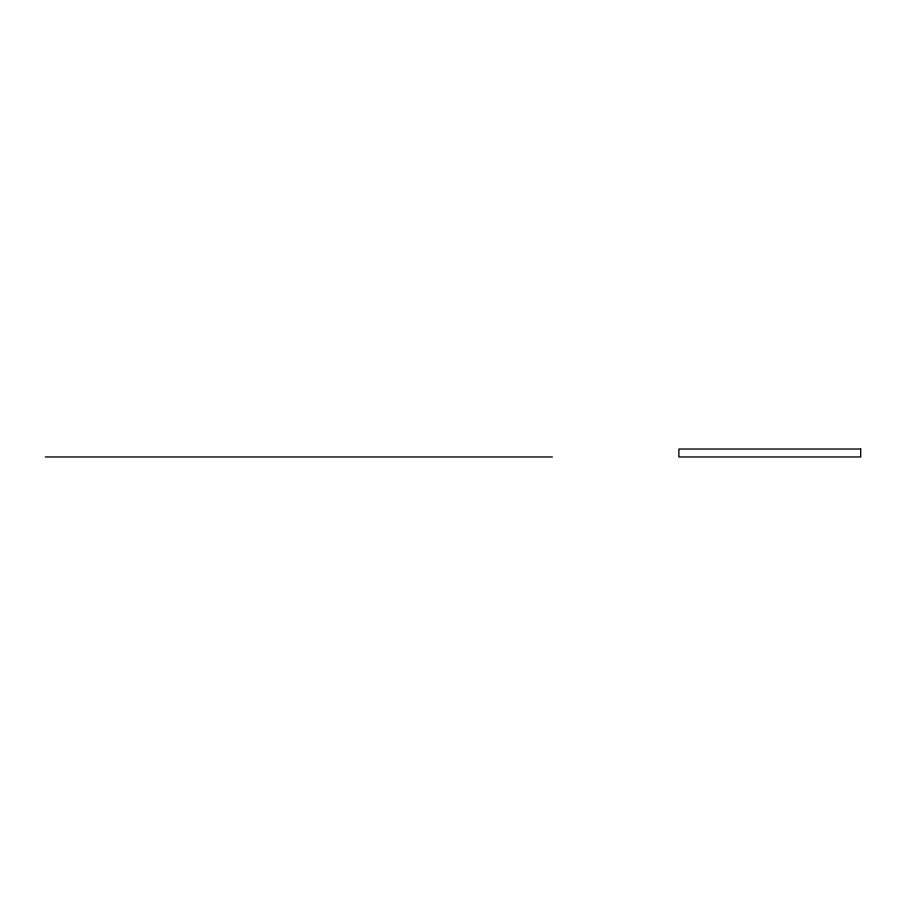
<?xml version="1.0" encoding="UTF-8"?>
<svg xmlns="http://www.w3.org/2000/svg" width="906" height="906" viewBox="0 0 906 906"><rect width="100%" height="100%" fill="white"/><g stroke="black" fill="none" stroke-linecap="round" stroke-linejoin="round"><path stroke-width="1.36" d="M45.3 456.964L552.366 456.964M860.7 449.036L678.888 449.036L678.888 456.964L860.7 456.964L860.7 449.036"/></g></svg>
